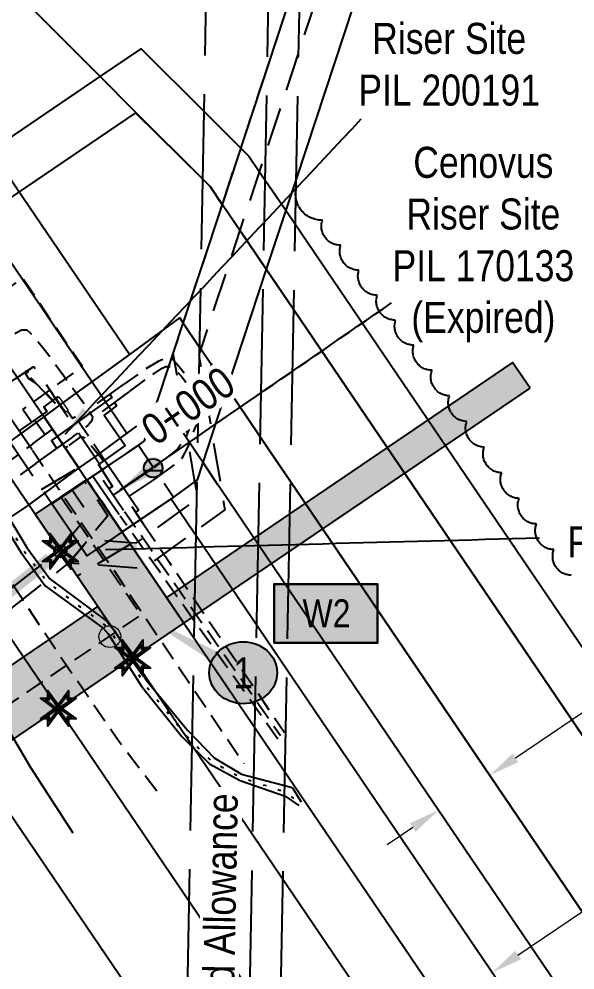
# Model space of a CAD drawing. Extents: x 413456 to 426437, y 6044251 to 6059667.
# Drawn here: x 414324.5 to 414503.9, y 6059014.2 to 6059321 of the extents above; entities that cross this region are included whole.
import ezdxf
from ezdxf.enums import TextEntityAlignment as Align

# ---------------------------------------------------------------- set-up
doc = ezdxf.new("R2010")
doc.units = 0
doc.header["$LTSCALE"] = 5
doc.header["$PDSIZE"] = 0.5
for name, pattern in [('0', [1, 1, 0]), ('foc-ACCESSROAD', [3.75, 2.5, -1.25]), ('foc-TIELINE', [1.875, 1.25, -0.625]), ('foc-TOPO', [1, 0.2, -0.8]), ('foc-UNSURVEYED', [12.5, 10, -2.5]), ('UG_PIPE', [1.875, 1.25, -0.625])]:
    doc.linetypes.add(name, pattern=pattern)
doc.layers.get('Defpoints').update_dxf_attribs({"color": 9})
for name, color, linetype in [('40', 2, 'Continuous'), ('AS-FENCE', 48, 'foc-FENCE'), ('AS-PIPE-UG', 44, 'UG_PIPE'), ('AS-ROADS', 254, 'Continuous'), ('AS-SYMBOL', 7, 'Continuous'), ('CG-NOTES', 7, 'Continuous'), ('F-AR', 190, 'foc-ACCESSROAD'), ('F-RW', 190, 'Continuous'), ('F-WS', 190, 'foc-ACCESSROAD'), ('L-MON', 1, 'Continuous'), ('L-ROAD-T', 7, 'Continuous'), ('L-USEC', 7, 'foc-UNSURVEYED'), ('P-BUFFER-T', 40, 'Continuous'), ('P-ELEVATION', 7, 'Continuous'), ('P-PROPOSED', 10, 'Continuous'), ('P-PROPOSED-H', 21, 'Continuous'), ('P-TEMP-H', 41, 'Continuous'), ('P-TEMP_WORKSPACE', 46, 'Continuous'), ('T-BUSH', 110, '0'), ('T-GENERAL', 48, 'foc-TOPO'), ('T-SLOPE', 48, 'Continuous'), ('T-TIE', 201, 'foc-TIELINE')]:
    doc.layers.add(name, color=color, linetype=linetype)
for name, color, linetype, lineweight in [('AS-GENERAL', 48, 'Continuous', 18), ('F-AR-T', 190, 'Continuous', 9), ('F-RW-T', 190, 'Continuous', 9), ('F-WS-T', 190, 'Continuous', 9), ('T-TIE-T', 201, 'Continuous', 18)]:
    doc.layers.add(name, color=color, linetype=linetype, lineweight=lineweight)
doc.layers.add('AS-PIPE-AG', color=7, linetype='Continuous', true_color=0x7d00fa)
doc.layers.add('P-100m WELL BORE BUFFER', color=7, linetype='Continuous', true_color=0xf5ffd6)
doc.styles.add('80', font='ARIALN.TTF', dxfattribs={"height": 10})
doc.styles.add('80CG', font='ARIALN.TTF', dxfattribs={"height": 10})
doc.styles.add('80L', font='ARIALN.TTF', dxfattribs={"height": 10})
doc.styles.add('foc-LtypeFont', font='ARIALN.TTF', dxfattribs={"height": 7.349999999999999})
doc.linetypes.add('foc-FENCE', pattern='A,10,-1,["X",foc-LtypeFont,S=0.2,R=0,X=-0.625,Y=-0.75],-1.239999999999999', length=12.24)
doc.dimstyles.new('Compass 5 000', dxfattribs={"dimscale": 5, "dimtxt": 9, "dimasz": 2, "dimexe": 0.2, "dimexo": 0.0625, "dimgap": 0.5, "dimtad": 0, "dimtih": 1, "dimtoh": 1, "dimzin": 0, "dimdsep": 46, "dimtxsty": '80CG', "dimcen": 0.1, "dimse1": 1, "dimse2": 1, "dimclrd": 256, "dimclrt": 256, "dimaunit": 1, "dimadec": 4, "dimazin": 0, "dimtfac": 0.06, "dimtofl": 0, "dimtmove": 0, "dimatfit": 1, "dimfxl": 0.2, "dimtolj": 1, "dimtzin": 0, "dimlwd": -1, "dimarcsym": 0})

# ---------------------------------------------------------------- blocks, each defined once
blk = doc.blocks.new('*D137')
at = {"layer": 'Defpoints', "color": 0, "transparency": 16777216}
for p in [(414431.3745875792, 6059080.987966273), (414415.6000193139, 6059070.291747812), (414477.218051509, 6059013.37894595)]:
    blk.add_point(p, dxfattribs=at)
at = {"layer": 'F-RW-T', "transparency": 16777216}
for p, q in [((414485.4947475423, 6059018.991102645), (414551.1142590605, 6059063.485545769)), ((414551.1142590605, 6059063.485545769), (414561.1142590609, 6059063.485545769)), ((414453.1667872104, 6058997.070570795), (414444.8900911771, 6058991.458414099))]:
    blk.add_line(p, q, dxfattribs=at)
for points in [[(414484.5593880932, 6059020.370551985), (414486.4301069919, 6059017.611653307), (414477.218051509, 6059013.37894595)], [(414452.2314277613, 6058998.450020134), (414454.10214666, 6058995.691121455), (414461.4434832437, 6059002.68272749)]]:
    blk.add_solid(points, dxfattribs=at)
at = {"layer": 'F-RW-T', "transparency": 16777216, "insert": (414600.6504118573, 6059063.48554577), "char_height": 10, "attachment_point": 5, "style": '80CG'}
blk.add_mtext('\\A1;Cenovus\\P20.00 P/L R/W\\PPLA 170285\\P(Expired)', dxfattribs=at)
blk = doc.blocks.new('*D139')
at = {"layer": 'Defpoints', "color": 0, "transparency": 16777216}
for p in [(414452.9445495321, 6059111.530933488), (414436.3930220339, 6059100.306622555), (414476.3797765975, 6059076.973016519)]:
    blk.add_point(p, dxfattribs=at)
at = {"layer": 'F-RW-T', "transparency": 16777216}
for p, q in [((414484.6561795329, 6059082.585605444), (414566.7639678437, 6059138.266469099)), ((414566.7639678437, 6059138.266469099), (414576.7639678437, 6059138.266469099)), ((414451.5518461633, 6059060.136116661), (414443.275443228, 6059054.523527736))]:
    blk.add_line(p, q, dxfattribs=at)
for points in [[(414483.7207480455, 6059083.965005934), (414485.5916110207, 6059081.206204955), (414476.3797765975, 6059076.973016519)], [(414450.616414676, 6059061.515517151), (414452.4872776512, 6059058.756716172), (414459.8282490987, 6059065.748705587)]]:
    blk.add_solid(points, dxfattribs=at)
at = {"layer": 'F-RW-T', "transparency": 16777216, "insert": (414616.300120641, 6059138.266469099), "char_height": 10, "attachment_point": 5, "style": '80CG'}
blk.add_mtext('\\A1;PGI\\P20.00 P/L R/W\\PPLA 190411\\P(Expired)', dxfattribs=at)
blk = doc.blocks.new('*D149')
at = {"layer": 'Defpoints', "color": 0, "transparency": 16777216}
for p in [(414469.3875315799, 6058955.234610597), (414445.4701792868, 6058939.015776627), (414482.6846999689, 6058935.625737267)]:
    blk.add_point(p, dxfattribs=at)
at = {"layer": 'F-RW-T', "transparency": 16777216}
for p, q in [((414490.96119344, 6058941.238192685), (414594.2842084798, 6059011.303591465)), ((414594.2842084798, 6059011.303591465), (414604.2842084798, 6059011.303591464)), ((414450.4908542042, 6058913.794447879), (414442.2143607331, 6058908.181992462))]:
    blk.add_line(p, q, dxfattribs=at)
for points in [[(414490.0257842038, 6058942.617608264), (414491.8966026767, 6058939.858777106), (414482.6846999689, 6058935.625737267)], [(414449.5554449679, 6058915.173863458), (414451.4262634409, 6058912.4150323), (414458.7673476757, 6058919.406903298)]]:
    blk.add_solid(points, dxfattribs=at)
at = {"layer": 'F-RW-T', "transparency": 16777216, "insert": (414643.8203612771, 6059011.303591465), "char_height": 10, "attachment_point": 5, "style": '80CG'}
blk.add_mtext('\\A1;NGTL\\P29.00 P/L R/W\\PDPL 110999', dxfattribs=at)
blk = doc.blocks.new('RISER')
h = blk.add_hatch(color=255)
h.dxf.hatch_style = 1
edge = h.paths.add_edge_path()
edge.add_arc((0, 0), 0.7000000000000001, 0, 360)
blk.add_hatch(color=13).paths.add_polyline_path([(0.5809894393423747, -0.1498374831999172), (-0.5809055220925075, -0.1501624933266612, 0.7745966773228882)])
at = {"color": 13}
blk.add_line((-0.5809055220925075, -0.1501624933266612), (0.5809894393423747, -0.1498374831996898), dxfattribs=at)
blk.add_circle((0, 0), 0.6000000000000001, dxfattribs=at)
blk = doc.blocks.new('TEMP')
h = blk.add_hatch(color=255)
h.dxf.hatch_style = 1
h.paths.add_polyline_path([(-5.274161e-10, 0.2514284397220763), (-0.6656854269836912, 1.152061669657268), (-0.6656854269836914, 0.6656854303339061), (-1.152061663105632, 0.6656854303339061), (-0.2514284404497629, 5.273253e-10), (-1.152061661774314, -0.665685419564579), (-0.6656854224511335, -0.6656854195645793), (-0.6656854224511335, -1.152061655686338), (-5.273251e-10, -0.2514284436956587), (0.6656854183820542, -1.152061663420681), (0.6656854183820542, -0.6656854208922597), (1.152061656810019, -0.6656854053035205), (0.2514284429676993, 5.273253e-10), (1.152061671303363, 0.6656854258011663), (0.6656854287749412, 0.6656854258011663), (0.6656854131859291, 1.15206166422904)])
h.paths.add_polyline_path([(0.5656854229146121, 0.8485281473411305), (0.5656854319800914, 0.5656854258011663), (0.8485281444547581, 0.5656854258011663), (0.0831890339399251, 0), (0.8485281399220186, -0.5656854150320215), (0.5656854183820542, -0.5656854240973189), (0.5656854183820542, -0.8485281365719859), (0, -0.08318903609469999), (-0.5656854224511337, -0.8485281320390644), (-0.5656854224511337, -0.5656854195645792), (-0.8485281349258001, -0.5656854195645794), (-0.0831890328488955, 0), (-0.8485281394583584, 0.5656854303339058), (-0.5656854269836913, 0.5656854303339061), (-0.5656854269836913, 0.8485281428085727), (0, 0.0831890306941206)], flags=16)
h = blk.add_hatch(color=1)
h.dxf.hatch_style = 1
h.paths.add_polyline_path([(0, 0.0831890306941205), (-0.5656854269836911, 0.8485281428085727), (-0.5656854269836912, 0.5656854303339061), (-0.8485281394583578, 0.5656854303339061), (-0.0831890328488953, -1e-16), (-0.8485281349258001, -0.5656854195645793), (-0.5656854224511337, -0.5656854195645793), (-0.5656854224511337, -0.848528132039064), (0, -0.08318903609469999), (0.5656854183820542, -0.8485281365719856), (0.5656854183820542, -0.5656854240973191), (0.8485281399220184, -0.5656854150320213), (0.0831890339399251, -1e-16), (0.8485281444547581, 0.5656854258011663), (0.5656854319800914, 0.5656854258011663), (0.5656854229146121, 0.8485281473411308)])
at = {"color": 1}
for p, q in [((-0.0831890328488953, 0), (0.0831890339399252, 0)), ((0, 0.0831890306941205), (0, -0.08318903609469999))]:
    blk.add_line(p, q, dxfattribs=at)
at = {"color": 255, "flags": 128}
blk.add_lwpolyline([(-0.251428440449763, 5.27325e-10), (-1.152061663105632, 0.6656854303339061), (-0.6656854269836914, 0.6656854303339061), (-0.6656854269836914, 1.152061669657268), (-5.274159999999999e-10, 0.2514284397220763), (0.6656854131859291, 1.15206166422904), (0.6656854287749412, 0.6656854258011663), (1.152061671303363, 0.6656854258011663), (0.2514284429676991, 5.27325e-10), (1.152061656810019, -0.6656854053035204), (0.6656854183820542, -0.6656854208922596), (0.6656854183820542, -1.152061663420681), (-5.27325e-10, -0.2514284436956586), (-0.6656854224511335, -1.152061655686338), (-0.6656854224511335, -0.6656854195645793), (-1.152061661774314, -0.6656854195645793)], close=True, dxfattribs=at)
at = {"color": 1, "flags": 128}
blk.add_lwpolyline([(-0.0831890328488953, 0), (-0.8485281394583578, 0.5656854303339061), (-0.5656854269836913, 0.5656854303339061), (-0.5656854269836913, 0.8485281428085727), (0, 0.0831890306941205), (0.5656854229146121, 0.8485281473411305), (0.5656854319800914, 0.5656854258011663), (0.8485281444547581, 0.5656854258011663), (0.0831890339399252, 0), (0.8485281399220184, -0.5656854150320214), (0.5656854183820542, -0.5656854240973189), (0.5656854183820542, -0.8485281365719856), (0, -0.08318903609469999), (-0.5656854224511335, -0.848528132039064), (-0.5656854224511335, -0.5656854195645792), (-0.8485281349258001, -0.5656854195645792)], close=True, dxfattribs=at)
blk = doc.blocks.new('*U290')
at = {"layer": 'P-ELEVATION'}
h = blk.add_hatch(color=111, dxfattribs=at)
h.dxf.hatch_style = 1
edge = h.paths.add_edge_path()
edge.add_ellipse((0, 0), major_axis=(-10.94338366431845, 0), ratio=0.9137941524069553, start_angle=0, end_angle=360)
at = {"layer": 'P-ELEVATION', "color": 7, "flags": 128}
blk.add_lwpolyline([(0, 0, 5, 0, 0), (-33.01615625250209, 18.69732231769509, 0, 0, 0)], format="xyseb", dxfattribs=at)
at = {"layer": 'P-ELEVATION', "color": 7}
blk.add_ellipse((0, 0), major_axis=(-10.94338366431845, 0), ratio=0.9137941524069553, dxfattribs=at)
at = {"layer": 'P-ELEVATION', "style": '80'}
blk.add_attdef('BEND', text='', height=10, dxfattribs=at).set_placement((0, 0), align=Align.MIDDLE_CENTER)
blk = doc.blocks.new('Temp_Area_Small_Pink')
at = {"true_color": 0xff8aff}
h = blk.add_hatch(color=211, dxfattribs=at)
h.dxf.hatch_style = 1
h.paths.add_polyline_path([(-16.82711371331243, -9.436567862801894), (16.33187767662457, -9.436567862801894), (16.33187767662457, 9.053714016554295), (-16.82711371331243, 9.053714016554295)])
at = {"color": 250}
for points in [[(-17.02711371331247, -9.636567862801712), (16.53187767662462, -9.636567862801712), (16.53187767662462, 9.253714016554113), (-17.02711371331247, 9.253714016554113)], [(-16.92711371331245, -9.536567862801803), (16.43187767662459, -9.536567862801803), (16.43187767662459, 9.153714016554204), (-16.92711371331245, 9.153714016554204)]]:
    blk.add_lwpolyline(points, close=True, dxfattribs=at)
at = {"color": 250, "style": '80L'}
blk.add_attdef('TEMPORARY', text='', height=9, dxfattribs=at).set_placement((0.001048257894581184, -0.1484938545327168), align=Align.MIDDLE_CENTER)

msp = doc.modelspace()

# ---------------------------------------------------------------- hatches: boundary and pattern name
at = {"layer": 'P-PROPOSED-H'}
h = msp.add_hatch(color=256, dxfattribs=at)
h.dxf.hatch_style = 1
h.paths.add_polyline_path([(414349.9489084195, 6059131.418073747), (414361.1761001652, 6059114.877182066), (414273.2256842231, 6059055.180510153), (414277.105, 6059081.975)])
at = {"layer": 'P-TEMP-H'}
h = msp.add_hatch(color=256, dxfattribs=at)
h.dxf.hatch_style = 1
h.paths.add_polyline_path([(414489.3704681013, 6059201.884297517), (414483.7571404185, 6059210.154925364), (414372.1036641665, 6059134.375001669), (414377.7169918485, 6059126.104373812)])
h = msp.add_hatch(color=256, dxfattribs=at)
h.dxf.hatch_style = 1
h.paths.add_polyline_path([(414329.7399632748, 6059161.191678763), (414361.1761001652, 6059114.877182066), (414377.7169918485, 6059126.104373812), (414346.2808549586, 6059172.418870525)])

# ---------------------------------------------------------------- linework, layer by layer
at = {"layer": '40'}
msp.add_circle((414337.8506800756, 6059149.24225357), 1.999127139999973, dxfattribs=at)
at = {"layer": 'AS-FENCE', "flags": 128}
msp.add_lwpolyline([(414336.319, 6059196.824), (414328.375, 6059205.13), (414327.803999999, 6059204.639999948)], dxfattribs=at)
at = {"layer": 'AS-GENERAL', "flags": 128}
for points in [[(414326.746, 6059206.592), (414326.6969999983, 6059207.605), (414327.561, 6059207.18)], [(414326.746, 6059206.592), (414327.561, 6059207.18)]]:
    msp.add_lwpolyline(points, dxfattribs=at)
msp.add_lwpolyline([(414340.371, 6059194.659999949), (414339.573, 6059194.127999948), (414336.565, 6059198.549999949), (414337.385, 6059199.068)], close=True, dxfattribs=at)
at = {"layer": 'AS-GENERAL'}
msp.add_circle((414353.8238522417, 6059121.719857476), 3.524309260863498, dxfattribs=at)
at = {"layer": 'AS-PIPE-AG', "flags": 128}
for points in [[(414358.12, 6059203.004), (414349.5649999968, 6059196.902)], [(414336.965, 6059198.773), (414336.903, 6059199.109999949), (414332.499, 6059195.827999949), (414333.433, 6059194.381), (414324.571, 6059188.155)], [(414353.808, 6059199.939), (414354.418, 6059198.913), (414335.019, 6059184.939), (414336.596, 6059182.522999949)], [(414359.97, 6059200.704), (414351.306, 6059194.395999948)], [(414319.112, 6059196.15), (414328.746, 6059182.044)], [(414355.329, 6059197.254), (414355.997, 6059196.155), (414351.976, 6059193.188999949), (414358.729, 6059183.421), (414350.1359999968, 6059177.234), (414354.715, 6059170.141), (414353.621, 6059169.476)], [(414342.749, 6059192.672), (414341.738, 6059192.112), (414340.08, 6059194.558)], [(414329.124, 6059183.973), (414335.32, 6059188.669)], [(414332.885, 6059186.898), (414329.468, 6059191.504999949)], [(414341.817, 6059186.164), (414329.957, 6059177.698999949)], [(414340.307, 6059183.076999948), (414339.311, 6059182.551)], [(414362.217, 6059161.788), (414363.093, 6059162.503), (414352.0999999975, 6059178.606)], [(414356.848, 6059161.026), (414348.062, 6059173.746)], [(414367.607, 6059175.942999949), (414354.948, 6059167.421999949)], [(414351.679, 6059172.17), (414358.2549999968, 6059162.491)], [(414360.303, 6059167.158999949), (414369.27, 6059173.205999949)], [(414360.9089999968, 6059163.726), (414364.796, 6059157.833)]]:
    msp.add_lwpolyline(points, dxfattribs=at)
at = {"layer": 'AS-PIPE-UG', "flags": 128}
for points in [[(414298.4259999968, 6059237.712), (414308.41, 6059222.802999957), (414312.768, 6059216.688), (414314.851, 6059215.152), (414317.265, 6059215.673999948), (414321.613, 6059218.664999949), (414325.277, 6059220.711999949), (414326.989, 6059220.706999968), (414328.431, 6059219.447), (414332.206, 6059215.019), (414338.987, 6059205.817), (414345.447, 6059197.061), (414348.206, 6059192.714), (414348.032, 6059191.374), (414347.523, 6059190.743), (414346.836, 6059189.976), (414341.814, 6059186.173)], [(414328.505, 6059190.957), (414325.73, 6059195.010999949), (414344.966, 6059208.847), (414325.69, 6059237.287999948), (414316.036, 6059230.839999949)], [(414383.653, 6059199.367999949), (414378.083, 6059206.385999974), (414376.188, 6059208.705), (414373.914, 6059211.321), (414373.131, 6059211.868), (414371.696, 6059211.487), (414369.405, 6059210.482), (414365.166, 6059207.937999949), (414358.227, 6059203.079)], [(414360.142, 6059200.823), (414366.541, 6059205.543), (414370.688, 6059208.293999949), (414371.921, 6059208.874), (414373.221, 6059208.881), (414374.806, 6059207.898), (414377.156, 6059205.455), (414382.288, 6059198.411)], [(414386.766, 6059209.823), (414385.757, 6059207.498999949), (414381.309, 6059194.361), (414379.0269999968, 6059187.956), (414378.025, 6059185.276999949), (414375.619, 6059182.171999991), (414367.974, 6059176.211999949)], [(414386.766, 6059209.823), (414385.757, 6059207.498999949), (414381.309, 6059194.361), (414379.0269999968, 6059187.956), (414378.025, 6059185.276999949), (414375.619, 6059182.171999991), (414367.974, 6059176.211999949)], [(414369.605, 6059173.472), (414376.907, 6059178.701), (414379.034, 6059182.955), (414380.478, 6059186.806999949), (414383.12, 6059193.433), (414387.6099999968, 6059206.664999949), (414388.092, 6059209.185)], [(414326.518, 6059206.745), (414327.5760807506, 6059205.019888679), (414329.606, 6059203.651), (414332.968, 6059200.684999963), (414333.588, 6059199.962), (414336.207, 6059197.144999948)], [(414352.0999999975, 6059178.614), (414342.733, 6059192.590999949)], [(414351.678, 6059178.379999949), (414350.549, 6059179.802), (414347.835, 6059183.304), (414346.011, 6059185.613), (414345.359, 6059185.998), (414344.503, 6059186.132), (414343.865, 6059185.808999949), (414340.428, 6059183.311999949)], [(414242.947, 6059122.86), (414256.977, 6059134.044999949), (414284.359, 6059151.853), (414307.8059999968, 6059168.971), (414317.961, 6059175.765), (414329.045, 6059183.893999949)], [(414328.872, 6059181.912), (414337.431, 6059169.141), (414349.504, 6059151.350999949), (414355.179, 6059143.094), (414360.458, 6059135.002), (414386.735, 6059096.034), (414397.068, 6059080.749999949)], [(414329.905, 6059177.618), (414317.654, 6059168.466), (414310.836, 6059163.136), (414294.153, 6059151.695), (414285.708, 6059144.980999948), (414267.092, 6059131.924), (414246.299, 6059117.651)], [(414358.548, 6059162.131), (414370.827, 6059144.441), (414408.898, 6059089.775999948)], [(414368.93, 6059071.83), (414356.247, 6059088.577), (414338.586, 6059114.205), (414327.17, 6059131.508), (414308.886, 6059158.669999949)], [(414407.992, 6059088.658), (414369.571, 6059143.021999949), (414357.192, 6059160.551999949)], [(414364.872, 6059157.681), (414373.0629999968, 6059145.603), (414410.123, 6059090.784)]]:
    msp.add_lwpolyline(points, dxfattribs=at)
at = {"layer": 'AS-PIPE-UG', "linetype": 'ByBlock', "flags": 128}
msp.add_lwpolyline([(414289.243, 6059144.961), (414307.764, 6059113.884999949), (414316.464, 6059099.248), (414328.064, 6059079.712), (414341.831, 6059058.434999948)], dxfattribs=at)
at = {"layer": 'AS-ROADS', "const_width": 3.99825427999988, "flags": 128}
msp.add_lwpolyline([(414334.568, 6059146.881), (414315.747, 6059131.76), (414291.124, 6059111.074), (414279.4, 6059101.015), (414273.402, 6059095.478), (414269.906, 6059092.036999948), (414265.2259999968, 6059084.505), (414262.747, 6059077.874999949), (414261.461, 6059071.969), (414259.756, 6059062.061999987), (414257.479, 6059043.108999949), (414254.839, 6059021.005), (414252.553, 6059007.184), (414250.0599999968, 6058996.318), (414247.788, 6058988.906), (414245.309, 6058983.125999949), (414240.854, 6058976.073), (414235.437, 6058969.693999949), (414221.638, 6058957.125), (414209.4224488115, 6058947.954475722)], dxfattribs=at)
at = {"layer": 'F-AR', "flags": 128}
msp.add_lwpolyline([(414526.1223155023, 6059648.213487097), (414503.2008959922, 6059578.672810063), (414493.3271237286, 6059548.716940616), (414414.7535676165, 6059310.336739613), (414395.7726322375, 6059252.808697951), (414383.1583813332, 6059214.511212556), (414382.7486027152, 6059213.241621586), (414382.5004706154, 6059212.485875667), (414382.7106913139, 6059211.236692364), (414386.7836048013, 6059187.132666046), (414389.8585776988, 6059168.927818862), (414390.9177610275, 6059162.656928117), (414381.6659581938, 6059155.986219121), (414380.89508212, 6059155.429941845), (414364.7478915581, 6059143.680903287), (414349.4675894114, 6059144.854678401), (414340.5218474286, 6059145.441009893), (414344.6440946262, 6059150.414729616), (414346.9434113163, 6059153.188367669), (414353.615275384, 6059152.652065459), (414358.902545281, 6059152.227544142), (414362.3922034567, 6059151.946833821), (414376.4058718784, 6059162.050873017), (414381.8549407969, 6059165.980546165), (414382.204279385, 6059166.23179077), (414381.8942918596, 6059168.061622045), (414381.2746178354, 6059171.734091379), (414379.0360747115, 6059184.986939127), (414374.2871014765, 6059213.104340359), (414377.4787683189, 6059222.836486366), (414383.2608378748, 6059240.330931313), (414390.1077484831, 6059261.165909951), (414415.2658170721, 6059337.436060864), (414484.967228431, 6059548.897862186), (414494.8400552685, 6059578.852932004), (414517.7617598887, 6059648.395267646)], dxfattribs=at)
msp.add_lwpolyline([(414242.2247943211, 6058969.345572037), (414231.8714001526, 6058961.408336132), (414228.8794618926, 6058965.411327599), (414238.3705261906, 6058972.687942105), (414247.2388476864, 6058988.459263488), (414260.4932690405, 6059076.039242609), (414268.9835449576, 6059092.343470021), (414271.6991474162, 6059097.557667136), (414280.4397700564, 6059104.447339385), (414288.873239911, 6059111.094400782), (414314.0518023892, 6059130.941187229), (414336.9696564854, 6059148.990891607), (414341.7216464295, 6059154.720339762), (414346.9842995086, 6059161.069243076), (414341.6432550717, 6059168.990870959), (414345.7447432152, 6059171.749033328), (414350.2108900232, 6059165.119998198), (414353.1809161603, 6059160.713596603), (414344.6440946262, 6059150.414729616), (414340.5218474286, 6059145.441009893), (414339.760167685, 6059144.840722855), (414316.868232165, 6059126.796919964), (414291.6884311179, 6059106.94954055), (414279.4015293353, 6059097.264702475), (414275.6360370173, 6059094.297139136), (414272.1732598483, 6059087.647078063), (414265.3107202179, 6059074.468689357), (414252.0435772437, 6058986.806459764), (414242.2247943211, 6058969.345572037)], close=True, dxfattribs=at)
at = {"layer": 'F-RW'}
for p, q in [((413991.9723838219, 6059658.820745089), (414337.8506800756, 6059149.24225357)), ((414016.4616562742, 6059658.337679411), (414354.3915717586, 6059160.469445281)), ((414354.3915717596, 6059160.469445281), (414528.7412932079, 6058903.602018191)), ((414337.8506800755, 6059149.242253571), (414750.377, 6058541.472)), ((414312.1418385336, 6059135.446878241), (414735.399, 6058511.867)), ((414282.9029999971, 6059121.624), (414744.799951307, 6058441.03814207))]:
    msp.add_line(p, q, dxfattribs=at)
for points in [[(414039.7829663805, 6059657.877652495), (414087.877417212, 6059587.058573645), (414108.6430278754, 6059556.482105097), (414312.1234109551, 6059256.86628551), (414323.3555164583, 6059240.328784604), (414348.0938288039, 6059203.904846932), (414359.3359386927, 6059187.351539523), (414348.9153734742, 6059179.748076798), (414343.7546030174, 6059176.140768277)], [(414505.8741882333, 6059548.445550894), (414413.9843027586, 6059269.658898558), (414404.2760065431, 6059240.263921544), (414391.6779573249, 6059201.958900968), (414386.7836048013, 6059187.132666046), (414383.7778189133, 6059177.94122718), (414381.9753780097, 6059172.349850956), (414381.2746178354, 6059171.734091379), (414373.5895301334, 6059166.204409953), (414357.0468771491, 6059154.979078615), (414353.615275384, 6059152.652065459), (414346.4316718444, 6059147.780790857), (414344.6440946262, 6059150.414729616), (414341.7216464295, 6059154.720339762), (414335.0524490137, 6059164.547125974), (414341.6432550717, 6059168.990870959), (414345.7452021482, 6059171.751827364), (414351.6287769356, 6059175.723594073), (414362.3746316422, 6059182.969069343), (414364.9776841998, 6059184.857117484), (414367.8392864535, 6059193.551486778), (414374.2871014765, 6059213.104340359), (414377.4781681636, 6059222.829290772), (414383.2613017904, 6059240.33092249), (414390.1142942961, 6059261.15927992), (414415.2658170721, 6059337.436060864)], [(414315.5318369219, 6059278.530978024), (414350.6872307306, 6059302.391927958), (414363.879762163, 6059311.346020651), (414384.2212184426, 6059291.119975167), (414396.1001830958, 6059279.310626891), (414398.6890485146, 6059276.73613044), (414402.0390396632, 6059271.800569209), (414410.5504054973, 6059259.259256117), (414413.6995593656, 6059254.619684401), (414708.2492074647, 6058820.632811287)], [(414694.7904141532, 6058811.893721855), (414413.1798644336, 6059227.126224625), (414404.2747187698, 6059240.260242243), (414395.7647324167, 6059252.808146632), (414390.1031256944, 6059261.16379527), (414386.259877909, 6059266.820282657), (414383.8080667526, 6059269.270776788), (414362.0670034412, 6059290.735424494), (414194.5482393851, 6059177.040280588)], [(414647.4126992716, 6058789.134260134), (414411.4763233647, 6059137.049110698), (414389.8585776988, 6059168.927818862), (414388.6905412049, 6059170.65025309), (414383.7735945927, 6059177.957122403), (414382.1281733639, 6059180.430404986), (414379.0360747115, 6059184.986939127), (414377.0995021776, 6059187.840693159), (414371.9211764676, 6059195.520776679), (414371.4294988915, 6059196.212236962), (414367.8388937693, 6059193.552194889), (414359.3359386928, 6059187.351539525), (414348.9153734742, 6059179.748076798), (414343.7546030174, 6059176.140768277), (414332.5887556949, 6059192.59128193), (414337.727682757, 6059196.340619856), (414344.0583407303, 6059200.96025482), (414348.0938288039, 6059203.904846932), (414360.2111583248, 6059212.7228233), (414376.3458120513, 6059224.52022417), (414377.4728961973, 6059222.835796684), (414382.78139418, 6059214.975784901), (414383.1518537152, 6059214.515740261), (414391.6701265915, 6059201.940531011), (414405.2555333667, 6059181.849449061), (414412.1320274676, 6059171.71365493), (414668.6049199637, 6058793.515105435)], [(414117.1635234063, 6059035.407671082), (414154.1097406849, 6059062.361242726), (414244.5338057128, 6059128.338556983), (414265.949465716, 6059143.964980642), (414266.3474149115, 6059144.255435097), (414274.4274251401, 6059150.151625531), (414296.2425321449, 6059166.070015234), (414315.7707090002, 6059180.319220179), (414321.5667687138, 6059184.548853125), (414332.5887556949, 6059192.59128193), (414343.7546030174, 6059176.140768277), (414332.7268453351, 6059167.954589945), (414327.0042453505, 6059163.760088049), (414307.688, 6059150.93), (414255.914, 6059113.193), (414166.3272276265, 6059046.519167844), (414129.3880628487, 6059019.566763284)], [(414357.7803762032, 6059155.476758908), (414373.5899789237, 6059166.203600693), (414376.4058718784, 6059162.050873017), (414380.89508212, 6059155.429941845), (414381.6348092527, 6059154.338909253), (414410.985007919, 6059111.056675689), (414631.1902898678, 6058786.317826502), (414615.1587765611, 6058774.334479176), (414599.1237183725, 6058762.346148315), (414576.0318499848, 6058745.083746471), (414572.5864721132, 6058742.503477999), (414550.4683817558, 6058725.972558067), (414528.8274561418, 6058709.793185228)]]:
    msp.add_lwpolyline(points, dxfattribs=at)
at = {"layer": 'F-WS', "flags": 128}
for points in [[(414341.6432550717, 6059168.990870959), (414335.0524490137, 6059164.547125974), (414332.7161161563, 6059168.000737536), (414331.8949006886, 6059169.229952862), (414321.56675546, 6059184.548152697), (414312.699975921, 6059197.698945425), (414323.2933050013, 6059204.841612567), (414329.2762439142, 6059208.87533156), (414337.7276827569, 6059196.340619856), (414348.9153734742, 6059179.748076798), (414351.6287769356, 6059175.723594073), (414345.7463832988, 6059171.746800216), (414341.6432550717, 6059168.990870959)], [(414374.3234779778, 6059166.701281021), (414357.7803762032, 6059155.476758908), (414353.9144152144, 6059161.211276932), (414350.9443890773, 6059165.61767849), (414346.478242267, 6059172.246713692), (414352.3622759897, 6059176.221274366), (414363.0748728157, 6059183.444356366), (414374.3234779778, 6059166.701281021)], [(414360.4497495278, 6059151.555958918), (414343.3176377291, 6059141.187848085), (414340.511112846, 6059145.35042964), (414337.7171586637, 6059149.496459479), (414326.4761525025, 6059166.000213423), (414332.6463097742, 6059169.739650869), (414343.6861077508, 6059176.24168156), (414346.4948185157, 6059172.258756655), (414350.961820042, 6059165.628904487), (414353.9318613213, 6059161.223303388), (414357.7978223102, 6059155.488785435), (414360.4497495278, 6059151.555958918)]]:
    msp.add_lwpolyline(points, close=True, dxfattribs=at)
at = {"layer": 'L-USEC'}
for p, q in [((414373.9282904376, 6058746.761329121), (414389.1362423124, 6059550.965286636)), ((414394.0446938506, 6058746.38091655), (414409.2516604665, 6059550.532773132)), ((414404.0832550608, 6058746.116794427), (414419.2915126935, 6059550.316688262))]:
    msp.add_line(p, q, dxfattribs=at)
at = {"layer": 'P-PROPOSED'}
msp.add_lwpolyline([(414361.1761001652, 6059114.877182066), (414273.2256842231, 6059055.180510153), (414277.105, 6059081.975), (414349.9489084195, 6059131.418073747)], close=True, dxfattribs=at)
at = {"layer": 'P-TEMP_WORKSPACE'}
for points in [[(414489.3704681013, 6059201.884297517), (414483.7571404185, 6059210.154925364), (414372.1036641665, 6059134.375001669), (414377.7169918485, 6059126.104373812)], [(414329.7399632748, 6059161.191678763), (414361.1761001652, 6059114.877182066), (414377.7169918485, 6059126.104373812), (414346.2808549586, 6059172.418870525)]]:
    msp.add_lwpolyline(points, close=True, dxfattribs=at)
at = {"layer": 'T-BUSH', "flags": 128}
msp.add_lwpolyline([(414502.7012754955, 6059141.512342529, -0.52056705), (414497.0834670645, 6059149.779927514, -0.52056705), (414491.4656586336, 6059158.047512447, -0.52056705), (414485.8478502, 6059166.315097484, -0.52056705), (414480.2300417685, 6059174.582682418, -0.52056705), (414474.6122333375, 6059182.850267453, -0.52056705), (414468.9944249098, 6059191.117852437, -0.52056705), (414463.3766164788, 6059199.385437394, -0.52056705), (414457.7588080479, 6059207.653022408, -0.52056705), (414451.9167347496, 6059215.762314678, -0.52056705), (414446.0083162395, 6059223.824778556, -0.52056705), (414440.0998977338, 6059231.887242383, -0.52056705), (414434.191479226, 6059239.949706311, -0.52056705), (414428.283060718, 6059248.01217019, -0.52056705), (414422.3746422102, 6059256.074634068, -0.52056705), (414414.1897391634, 6059267.243525501, -0.52056705)], format="xyb", dxfattribs=at)
at = {"layer": 'T-GENERAL', "flags": 128}
msp.add_lwpolyline([(414296.8189999968, 6059195.850999975), (414310.244, 6059175.058), (414325.967, 6059149.561999949), (414333.802, 6059139.180999949), (414352.283, 6059125.342999949), (414354.202, 6059123.185), (414365.118, 6059106.275999954), (414377.949, 6059090.389999948), (414386.57, 6059081.542), (414396.098, 6059076.275), (414410.9169999995, 6059071.475), (414415.165, 6059067.459)], dxfattribs=at)
at = {"layer": 'T-SLOPE', "flags": 128}
for points in [[(414296.109, 6059195.053999948), (414309.134, 6059174.549), (414325.086, 6059148.944), (414332.944, 6059138.069), (414351.654, 6059124.501), (414353.226, 6059122.658), (414364.001, 6059105.75), (414377.074, 6059089.477), (414385.923, 6059080.714), (414395.816, 6059075.31), (414410.4289999988, 6059070.293), (414414.812, 6059067.254)], [(414298.053, 6059196.153), (414311.36, 6059176.434), (414326.986, 6059150.466999949), (414334.496, 6059140.332999948), (414352.896, 6059126.569), (414355.129, 6059123.963), (414365.772, 6059107.459), (414378.903, 6059091.509999949), (414387.428, 6059082.570999949), (414396.3229999974, 6059077.369), (414412.653, 6059073.001999949), (414415.57, 6059068.45)]]:
    msp.add_lwpolyline(points, dxfattribs=at)
at = {"layer": 'T-TIE-T'}
msp.add_line((414337.183003428, 6059166.24366996), (414338.8378148059, 6059167.366879338), dxfattribs=at)

# ---------------------------------------------------------------- block references
at = {"layer": 'CG-NOTES', "xscale": 0.99956357, "yscale": 0.99956357, "zscale": 0.99956357}
msp.add_blockref('*U290', (414396.834697145, 6059110.072061515), dxfattribs=at).add_auto_attribs({'BEND': '1'})
at = {"layer": 'L-MON', "color": 6, "xscale": 4.997817849999986, "yscale": 4.997817849999986, "zscale": 4.997817849999986}
msp.add_blockref('TEMP', (414337.8506800756, 6059149.24225357), dxfattribs=at)
at = {"layer": 'L-MON', "color": 3}
for p, xscale, yscale, zscale in [((414361.1761001652, 6059114.877182066), 4.997817849999856, 4.997817849999856, 4.997817849999856), ((414337.1654579279, 6059098.57986935), 4.997817849999914, 4.997817849999914, 4.997817849999914)]:
    msp.add_blockref('TEMP', p, dxfattribs=dict(at, xscale=xscale, yscale=yscale, zscale=zscale))
at = {"layer": 'P-100m WELL BORE BUFFER', "xscale": 0.9990452463107499, "yscale": 0.9990452463107499, "zscale": 0.9990452463107499}
msp.add_blockref('Temp_Area_Small_Pink', (414423.7196746072, 6059129.395180149), dxfattribs=at).add_auto_attribs({'TEMPORARY': 'W2'})

# ---------------------------------------------------------------- texts
at = {"layer": 'F-WS-T', "char_height": 9.999999999999707, "attachment_point": 5, "style": '80CG'}
for s, insert in [('\\A1;PGI\\PRiser Site\\PPIL 200191', (414463.2934622843, 6059314.62868852)), ('\\A1;Cenovus\\PRiser Site\\PPIL 170133\\P(Expired)', (414474.3247711865, 6059248.211621588)), ('\\A1;PGI\\PRiser Site\\PPIL 200193', (414530.7887919553, 6059168.938084382))]:
    msp.add_mtext(s, dxfattribs=dict(at, insert=insert))
at = {"layer": 'P-BUFFER-T', "insert": (414303.5256367854, 6059034.094426029), "char_height": 9.990452463107477, "attachment_point": 1, "rotation": 303.9019630509076, "style": '80L'}
msp.add_mtext_dynamic_manual_height_columns('30m Buffer', width=80.97098014609264, gutter_width=49.93046164969633, heights=[0], dxfattribs=at)

# ---------------------------------------------------------------- dimensions: what is measured, and where the dimension line sits
at = {"layer": 'F-RW-T'}
for base, p1, p2, angle, text, picture, middle in [((414476.3797765975, 6059076.973016519), (414436.393022034, 6059100.306622555), (414452.9445495326, 6059111.530933487), 34.14290333619557, 'PGI\\P20.00 P/L R/W\\PPLA 190411\\P(Expired)', '*D139', (414616.300120641, 6059138.266469099)), ((414477.218051509, 6059013.37894595), (414415.6000193142, 6059070.291747812), (414431.3745875796, 6059080.987966273), 34.13991114684047, 'Cenovus\\P20.00 P/L R/W\\PPLA 170285\\P(Expired)', '*D137', (414600.6504118573, 6059063.48554577)), ((414482.6846999689, 6058935.625737267), (414445.4701792864, 6058939.015776626), (414469.3875315799, 6058955.234610596), 34.14197909292078, 'NGTL\\P29.00 P/L R/W\\PDPL 110999', '*D149', (414643.8203612771, 6059011.303591465))]:
    dim = msp.add_linear_dim(base=base, p1=p1, p2=p2, angle=angle, text=text, dimstyle='Compass 5 000', dxfattribs=at)
    dim.commit()
    dim.dimension.update_dxf_attribs({"geometry": picture, "text_midpoint": middle, "dimtype": 161})

# ---------------------------------------------------------------- leaders
at = {"layer": 'F-AR-T', "path_type": 1}
for points in [[(414339.4182081714, 6059187.071215247), (414434.9295619463, 6059288.719316066)], [(414357.1432457039, 6059169.033521862), (414444.6894303804, 6059229.374495869)], [(414352.4469049007, 6059149.818386924), (414492.397953583, 6059153.580847425)]]:
    msp.add_leader(points, dimstyle='Compass 5 000', override={"dimgap": 0.5, "dimtad": 0}, dxfattribs=at)

# ---------------------------------------------------------------- next in the draw order: texts
at = {"layer": 'L-ROAD-T', "insert": (414383.2353688769, 6058971.404479), "char_height": 9.990452463107482, "width": 200.8515086083781, "attachment_point": 2, "rotation": 88.91668437343533, "style": '80L', "bg_fill": 3, "box_fill_scale": 1.15, "bg_fill_color": 256, "bg_fill_true_color": 256, "bg_fill_transparency": 0}
msp.add_mtext('Theoretic Government Road Allowance', dxfattribs=at)

# ---------------------------------------------------------------- next in the draw order: linework, layer by layer
at = {"layer": 'F-RW'}
for points in [[(414774.8325077497, 6058601.236258159), (414680.5985639562, 6058740.189933761), (414663.2858454539, 6058765.727245229), (414668.6049199637, 6058793.515105461), (414412.1320274676, 6059171.713654956), (414405.254144733, 6059181.846572489), (414391.6658131896, 6059201.933305523), (414383.1460639738, 6059214.49793235), (414382.78139418, 6059214.975784901), (414377.4736001992, 6059222.83007784), (414376.3335874157, 6059224.511847039), (414360.2010171924, 6059212.695788739), (414323.9440607994, 6059266.109786054), (414315.524418311, 6059278.51600372), (414127.135224747, 6059556.117599486)], [(414311.2093504467, 6059341.870099133), (414350.6872307322, 6059302.391927984), (414361.4815952377, 6059291.598168456), (414383.8080667526, 6059269.270776788), (414386.259877909, 6059266.820282657), (414390.1087070673, 6059261.152178568), (414395.7687285962, 6059252.801664861), (414404.2747339014, 6059240.261042789), (414413.1798644336, 6059227.126224625), (414694.7904141532, 6058811.893721855)]]:
    msp.add_lwpolyline(points, dxfattribs=at)
at = {"layer": 'T-TIE', "flags": 128}
msp.add_lwpolyline([(414338.010409117, 6059166.80527465), (414363.8329501335, 6059128.76122376), (414263.9648101244, 6059060.975352335), (414251.73876447, 6058976.529879205), (414239.5065808276, 6058967.391820794), (414281.3832921145, 6058911.360349196), (414229.0054813718, 6058872.211833488), (414759.1021249344, 6058162.981833522), (414934.9203947226, 6057926.506070742), (414993.9457431478, 6057851.77749298), (414944.8253801523, 6057813.06683948), (414969.5839078599, 6057608.863363365), (414948.8895535619, 6057504.063675044), (415068.0030161606, 6057480.542839871), (415198.9800381451, 6057314.692104507), (415408.0255709352, 6057268.046672039), (415596.0921676522, 6057416.572918819), (415575.0652348874, 6057443.197598082), (415568.0843008292, 6057457.905855355), (415563.9057975793, 6057476.753762131), (415565.7018753514, 6057574.36338955), (415779.3993039504, 6057570.199908641)], dxfattribs=at)

# ---------------------------------------------------------------- next in the draw order: texts
at = {"layer": 'T-TIE-T', "insert": (414376.2106033925, 6059200.360061958), "char_height": 9.999999999999984, "width": 31.70982264665752, "attachment_point": 2, "rotation": 34.166845429593515, "style": '80L', "bg_fill": 3, "box_fill_scale": 1.15, "bg_fill_color": 256, "bg_fill_true_color": 256, "bg_fill_transparency": 0}
msp.add_mtext('0+000', dxfattribs=at)

# ---------------------------------------------------------------- next in the draw order: block references
at = {"layer": 'AS-SYMBOL', "color": 6, "xscale": 4.997817849999856, "yscale": 4.997817849999856, "zscale": 4.997817849999856}
msp.add_blockref('RISER', (414367.788, 6059176.072), dxfattribs=at)

doc.saveas('drawing.dxf')
